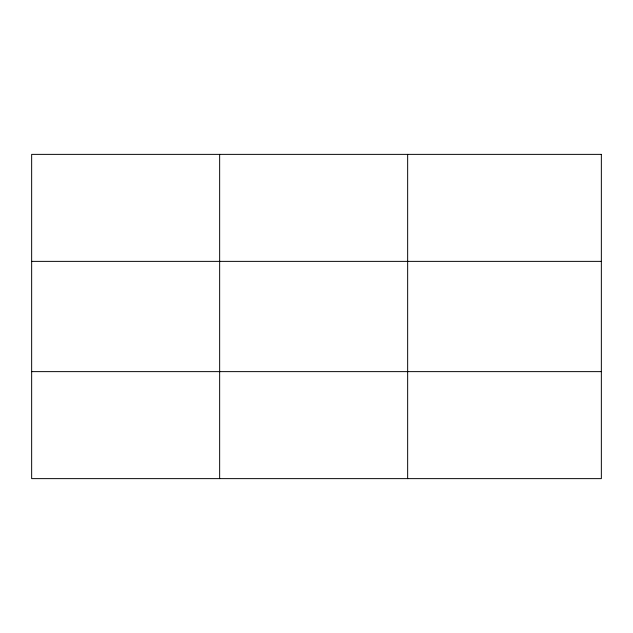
<?xml version="1.0" encoding="UTF-8"?>
<svg xmlns="http://www.w3.org/2000/svg" width="633" height="633" viewBox="0 0 633 633"><rect width="100%" height="100%" fill="white"/><g stroke="black" fill="none" stroke-linecap="round" stroke-linejoin="round"><path stroke-width="0.95" d="M407.652 478.627L407.652 154.373M31.65 261.374L601.35 261.374M31.65 371.626L601.35 371.626M219.651 154.373L219.651 478.627M601.35 154.373L601.35 478.627L31.65 478.627L31.65 154.373L601.35 154.373"/></g></svg>
